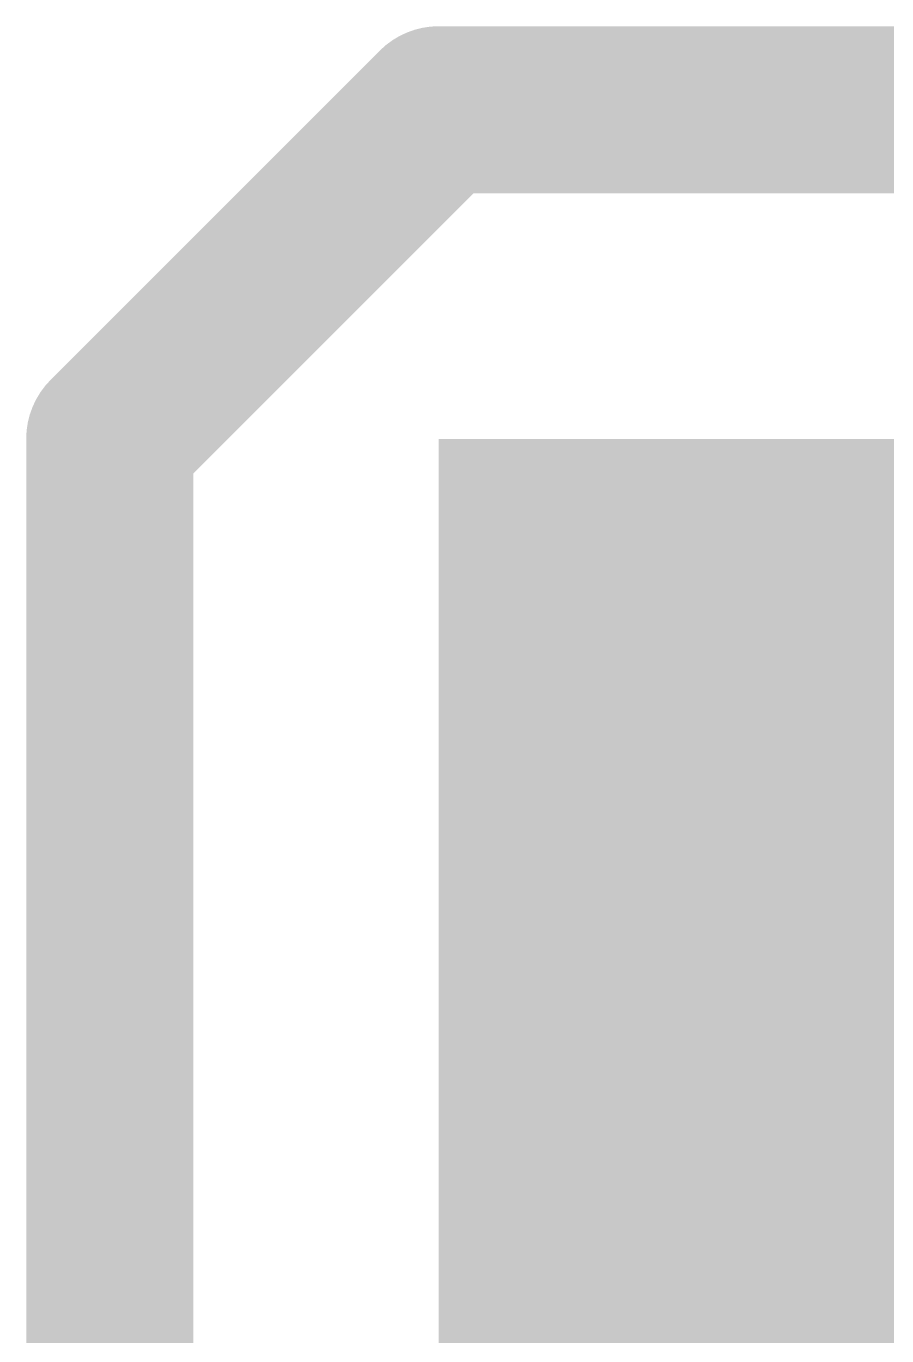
# Model space of a CAD drawing. Extents: x -4.1 to 20.4, y -14 to 28.1.
# Drawn here: x 7.558 to 8.605, y 21.3 to 22.892 of the extents above; entities that cross this region are included whole.
import ezdxf

# ---------------------------------------------------------------- set-up
doc = ezdxf.new("R2010")
doc.units = 0
doc.layers.add('1', color=12, linetype='CONTINUOUS')
doc.layers.add('21', color=41, linetype='CONTINUOUS')

# ---------------------------------------------------------------- blocks, each defined once
blk = doc.blocks.new('RECT')
blk.add_solid([(-0.5, -0.5), (0.5, -0.5), (-0.5, 0.5), (0.5, 0.5)])

msp = doc.modelspace()

# ---------------------------------------------------------------- linework, layer by layer
at = {"layer": '21', "const_width": 0.2032}
for points in [[(8.06, 22.79), (7.66, 22.39)], [(9.16, 22.79), (8.06, 22.79)], [(7.66, 22.39), (7.66, 20.79)]]:
    msp.add_lwpolyline(points, dxfattribs=at)
at = {"layer": '21', "const_width": 0.1016}
for points in [[(8.06, 22.8408, 1), (8.06, 22.7392)], [(8.0959, 22.7541, 1), (8.0241, 22.8259)], [(7.7108, 22.39, 1), (7.6092, 22.39)], [(7.6241, 22.4259, 1), (7.6959, 22.3541)]]:
    msp.add_lwpolyline(points, format="xyb", dxfattribs=at)

# ---------------------------------------------------------------- block references
at = {"layer": '1', "xscale": 1.6, "yscale": 1.4, "rotation": 270}
msp.add_blockref('RECT', (8.76, 21.59), dxfattribs=at)

doc.saveas('drawing.dxf')
